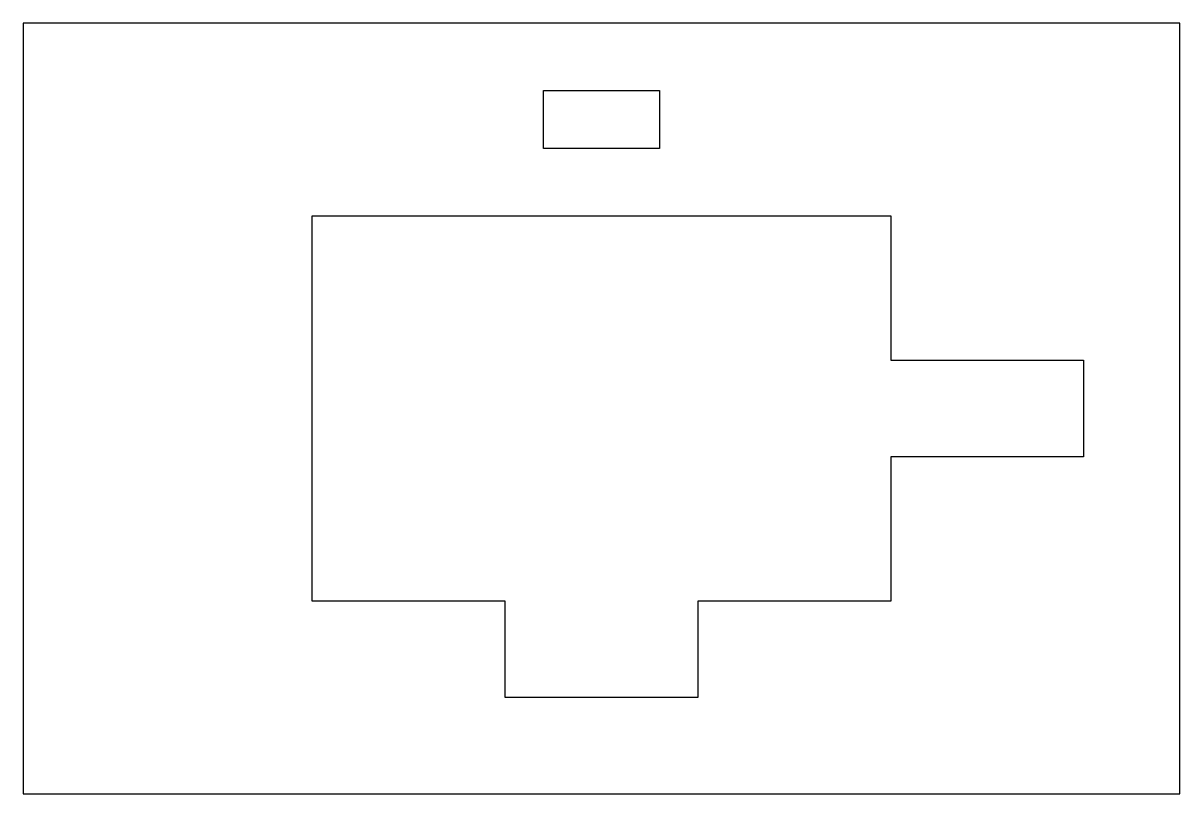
# Model space of a CAD drawing. Header units: metres. Extents: x -30 to 30, y -20 to 20.
import ezdxf

# ---------------------------------------------------------------- set-up
doc = ezdxf.new("R2010")
doc.units = ezdxf.units.M

msp = doc.modelspace()

# ---------------------------------------------------------------- linework, layer by layer
for p, q in [((30, 20), (-30, 20)), ((-30, 20), (-30, -20)), ((30, -20), (30, 20)), ((-3, 13.5), (-3, 16.5)), ((-3, 16.5), (3, 16.5)), ((3, 16.5), (3, 13.5)), ((3, 13.5), (-3, 13.5)), ((-15, -10), (-15, 10)), ((-15, 10), (15, 10)), ((15, 10), (15, 2.5)), ((15, 2.5), (25, 2.5)), ((25, 2.5), (25, -2.5)), ((25, -2.5), (15, -2.5)), ((15, -2.5), (15, -10)), ((-5, -10), (-15, -10)), ((-5, -15), (-5, -10)), ((5, -10), (5, -15)), ((15, -10), (5, -10)), ((5, -15), (-5, -15)), ((-30, -20), (30, -20))]:
    msp.add_line(p, q)

doc.saveas('drawing.dxf')
